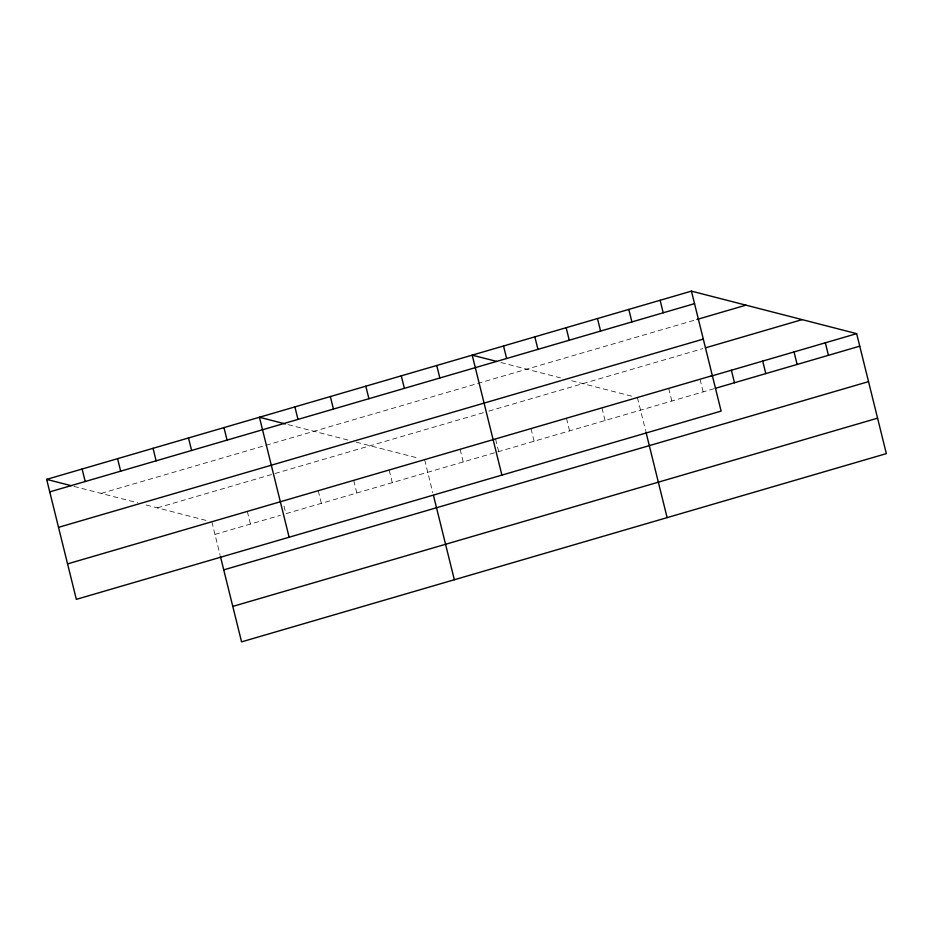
<?xml version="1.0" encoding="UTF-8"?>
<svg xmlns="http://www.w3.org/2000/svg" width="933" height="933" viewBox="0 0 933 933"><rect width="100%" height="100%" fill="white"/><g stroke="black" fill="none" stroke-linecap="round" stroke-linejoin="round"><path stroke-width="0.7" stroke-dasharray="4.67 3.5" d="M101.172 493.405L695.575 319.879M157.35 507.867L483.341 412.689M488.799 411.103L702.736 348.639M214.963 534.411L280.436 515.296M714.06 388.699L285.895 513.698L283.142 502.584M500.834 362.505L560.441 377.842M571.672 380.734L633.344 396.607M288.052 424.62L350.47 440.691M356.079 442.125L419.197 458.371M73.917 486.385L137.687 502.805M146.108 504.975L209.144 521.197M700.065 379.369L703.167 391.883M668.751 388.513L671.842 401.027M637.437 397.656L645.589 430.626M601.972 408.013L605.062 420.526M566.506 418.369L569.596 430.883M531.04 428.725L534.143 441.227M495.575 439.07L498.677 451.584M460.121 449.426L463.211 461.94M424.655 459.782L432.807 492.752M389.189 470.127L392.28 482.641M353.724 480.483L356.826 492.997M318.258 490.84L321.36 503.354M247.338 511.541L250.429 524.054M211.873 521.897L220.036 554.867"/><path stroke-width="1.4" d="M691.435 291.131L721.127 411.103L76.343 599.348L46.65 479.375L691.435 291.131L856.657 333.652L886.35 453.625L241.565 641.869L220.363 556.231M49.741 491.878L694.537 303.645M696.939 319.483L745.957 305.161M58.522 527.343L703.307 339.099M705.465 347.846L802.135 319.622M67.561 563.882L712.357 375.637M710.958 376.197L856.657 333.652M715.424 388.303L859.76 346.166M223.745 569.865L868.53 381.632M232.784 606.403L877.58 418.171M496.741 361.444L472.215 355.135L501.896 475.107M285.323 423.92L259.432 417.249L289.125 537.221M46.65 479.375L71.188 485.685M825.343 342.796L828.434 355.31M794.03 351.939L797.12 364.453M762.704 361.083L765.806 373.597M731.39 370.226L734.481 382.74M660.121 300.274L663.211 312.788M628.807 309.418L631.898 321.932M645.928 431.991L667.118 517.628M597.482 318.561L600.584 331.075M566.168 327.705L569.258 340.218M534.842 336.848L537.944 349.362M503.528 345.991L506.631 358.505M436.749 365.491L439.84 377.993M433.483 495.481L454.336 579.743M401.283 375.836L404.386 388.35M365.818 386.192L368.92 398.706M330.352 396.548L333.454 409.062M294.898 406.905L297.989 419.407M223.967 427.606L227.057 440.119M188.501 437.962L191.603 450.476M153.035 448.318L156.138 460.82M117.581 458.663L120.672 471.177M82.116 469.019L85.206 481.533"/></g></svg>
